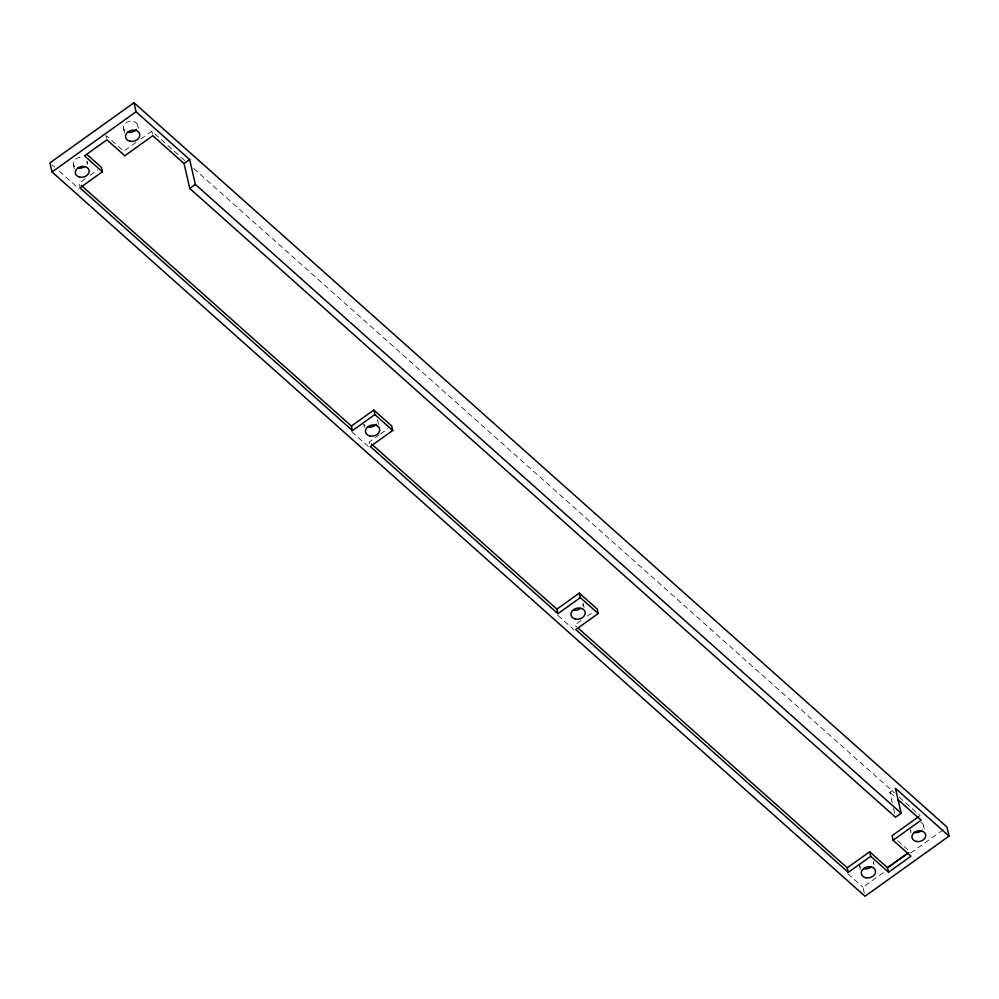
<?xml version="1.0" encoding="UTF-8"?>
<svg xmlns="http://www.w3.org/2000/svg" width="999" height="999" viewBox="0 0 999 999"><rect width="100%" height="100%" fill="white"/><g stroke="black" fill="none" stroke-linecap="round" stroke-linejoin="round"><path stroke-width="0.75" stroke-dasharray="5 3.75" d="M85.152 178.858L78.921 183.304L79.62 186.326M90.135 175.287L97.602 169.942M135.926 142.507L123.751 151.224L106.993 136.301M140.797 139.011L151.761 131.169L186.676 162.288M379.233 434.865L369.28 441.995L369.967 445.017M380.482 433.978L387.949 428.621M580.981 620.604L574.762 625.062L577.085 627.135M587.212 616.146L593.431 611.7M892.194 802.609L889.847 792.357L894.33 789.148M864.322 893.243L862.936 887.212L884.265 871.952M910.601 853.096L943.218 829.744M193.669 168.506L894.467 792.869M899.125 797.027L920.079 815.696M889.847 792.357L895.628 797.514M897.651 840.721L909.927 851.66M52.285 164.972L54.608 167.045M59.266 171.191L79.071 188.836M351.623 431.655L369.093 447.227M557.779 615.334L574.088 629.857M847.801 873.725L862.936 887.212M923.613 825.711L924.3 828.733M910.264 830.082L910.963 833.104M893.531 808.466L895.541 817.257M874.125 864.772L873.426 861.762A7.243 5.557 -12.9 0 1 873.014 864.684M859.265 864.722L860.301 869.255M583.428 604.582L584.115 607.604M378.633 424.525L377.597 420.005A7.243 5.557 -12.9 0 1 377.185 422.927M363.773 424.475L364.46 427.497M151.761 131.169L152.447 134.191M137.662 125.225L138.362 128.234M123.501 128.184L124.875 134.228M105.882 135.302L106.568 138.324M87.7 164.385L87 161.363A6.993 5.37 -12.9 0 1 86.601 164.198M73.314 164.236L74.351 168.756M920.878 822.402A6.993 5.37 -12.9 0 1 922.339 829.857M911.35 831.018A6.993 5.37 -12.9 0 1 910.426 829.894M583.079 603.071A7.243 5.557 -12.9 0 1 582.667 605.993M860.738 867.257A7.243 5.557 -12.9 0 1 859.777 866.083M124.975 130.719A7.243 5.557 -12.9 0 1 129.52 121.254A7.243 5.557 -12.9 0 1 137.25 128.147M74.75 166.671A6.993 5.37 -12.9 0 1 74.588 160.09A6.993 5.37 -12.9 0 1 82.692 157.53M364.91 425.499A7.243 5.557 -12.9 0 1 363.948 424.325"/><path stroke-width="1.5" d="M133.991 102.735L49.95 162.899L52.023 171.953L865.009 896.265L949.05 836.101L946.977 827.047L133.991 102.735L136.064 111.788L189.66 159.54L195.367 184.44L901.148 813.248L895.541 817.257L189.76 188.449L184.066 163.549L152.797 135.702L124.788 155.757L106.918 139.835L84.503 155.869L102.373 171.791L79.957 187.837L352.447 430.606L374.862 414.56L373.813 410.027L351.411 426.073L352.447 430.606M52.023 171.953L136.064 111.788M184.066 163.549L189.66 159.54M189.76 188.449L195.367 184.44M373.813 410.027L391.683 425.949L392.719 430.482L370.317 446.528L557.929 613.673L580.332 597.627L579.295 593.106L556.893 609.14L557.929 613.673M579.295 593.106L597.165 609.015L598.201 613.548L575.799 629.595L848.276 872.352L870.691 856.318L869.654 851.785L847.239 867.831L848.276 872.352M918.855 816.558L892.057 835.738L893.094 840.271L910.963 856.193L888.561 872.227L870.691 856.318M893.094 840.271L921.115 820.216L897.951 799.587M908.69 852.559L887.524 867.706L888.561 872.227M908.715 852.696L887.524 867.706L869.654 851.785M949.05 836.101L895.441 788.348L901.148 813.248M86.813 154.333L101.336 167.27L102.373 171.791M374.862 414.56L392.719 430.482M580.332 597.627L598.201 613.548M81.256 185.389L351.411 426.073M371.603 444.068L556.893 609.14M578.246 628.171L847.239 867.831M921.078 830.993A6.993 5.37 -12.9 0 1 914.235 832.417M580.456 608.541A7.243 5.557 -12.9 0 1 573.376 610.014M870.816 867.219A7.243 5.557 -12.9 0 1 863.723 868.705M136.351 129.508A7.243 5.557 -12.9 0 1 127.959 132.168M84.478 166.646A6.993 5.37 -12.9 0 1 77.635 168.082M376.273 424.288A7.243 5.557 -12.9 0 1 367.894 426.948M575.449 619.068A7.243 5.557 -12.9 0 0 585.152 612.125A7.243 5.557 -12.9 0 0 573.601 609.627A7.243 5.557 -12.9 0 0 575.449 619.068M916.308 841.47A6.993 5.37 -12.9 0 0 925.686 834.764A6.993 5.37 -12.9 0 0 914.522 832.354A6.993 5.37 -12.9 0 0 916.308 841.47M865.796 877.759A7.243 5.557 -12.9 0 0 875.499 870.816A7.243 5.557 -12.9 0 0 863.948 868.318A7.243 5.557 -12.9 0 0 865.796 877.759M130.032 141.221A7.243 5.557 -12.9 0 0 139.735 134.278A7.243 5.557 -12.9 0 0 128.184 131.781A7.243 5.557 -12.9 0 0 130.032 141.221M369.967 436.001A7.243 5.557 -12.9 0 0 379.67 429.058A7.243 5.557 -12.9 0 0 368.119 426.561A7.243 5.557 -12.9 0 0 369.967 436.001M79.708 177.135A6.993 5.37 -12.9 0 0 89.073 170.417A6.993 5.37 -12.9 0 0 77.922 168.007A6.993 5.37 -12.9 0 0 79.708 177.135"/></g></svg>
